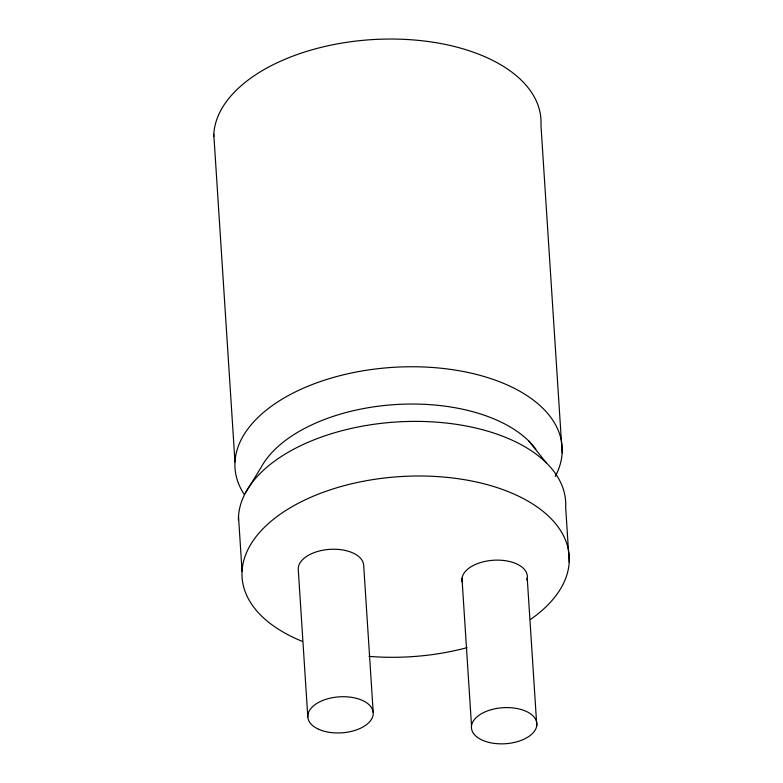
<?xml version="1.0" encoding="UTF-8"?>
<svg xmlns="http://www.w3.org/2000/svg" width="783" height="783" viewBox="0 0 783 783"><rect width="100%" height="100%" fill="white"/><g stroke="black" fill="none" stroke-linecap="round" stroke-linejoin="round"><path stroke-width="1.17" d="M245.402 492.987L260.876 467.774A145.873 80.297 -3.7 0 1 394.378 404.635A145.873 80.297 -3.7 0 1 535.885 449.188M528.682 440.917L546.319 462.822M562.155 452.858L540.955 125.143A163.901 90.221 -3.7 0 0 380.342 39.219A163.901 90.221 -3.7 0 0 213.71 136.594M569.212 562.096L565.678 507.482A163.901 90.221 -3.7 0 0 403.999 421.597A163.901 90.221 -3.7 0 0 238.433 520.108M527.243 578.187L536.786 725.655A32.778 18.048 -3.7 0 1 485.626 741.452A32.778 18.048 -3.7 0 1 490.041 710.044A32.778 18.048 -3.7 0 1 536.786 725.655M461.98 578.304L471.513 725.782M373.207 712.442L363.664 564.964A32.778 18.048 -3.7 0 0 329.3 549.392A32.778 18.048 -3.7 0 0 298.284 569.76L307.827 717.238M213.788 134.245L234.978 461.96M238.512 516.584L242.045 571.199M302.003 641.248A163.901 90.221 -3.7 0 1 279.6 514.676A163.901 90.221 -3.7 0 1 510.839 492.703A163.901 90.221 -3.7 0 1 530.336 619.549M467.06 647.639A163.901 90.221 -3.7 0 1 368.969 656.36M462.107 581.847A32.778 18.048 -3.7 0 1 495.659 560.139A32.778 18.048 -3.7 0 1 526.802 580.076M244.139 494.288A163.901 90.221 -3.7 0 1 394.906 367.237A163.901 90.221 -3.7 0 1 555.255 476.446M318.583 729.237A32.778 18.048 -3.7 0 0 372.522 717.169A32.778 18.048 -3.7 0 0 330.436 698.103A32.778 18.048 -3.7 0 0 318.583 729.237"/></g></svg>
